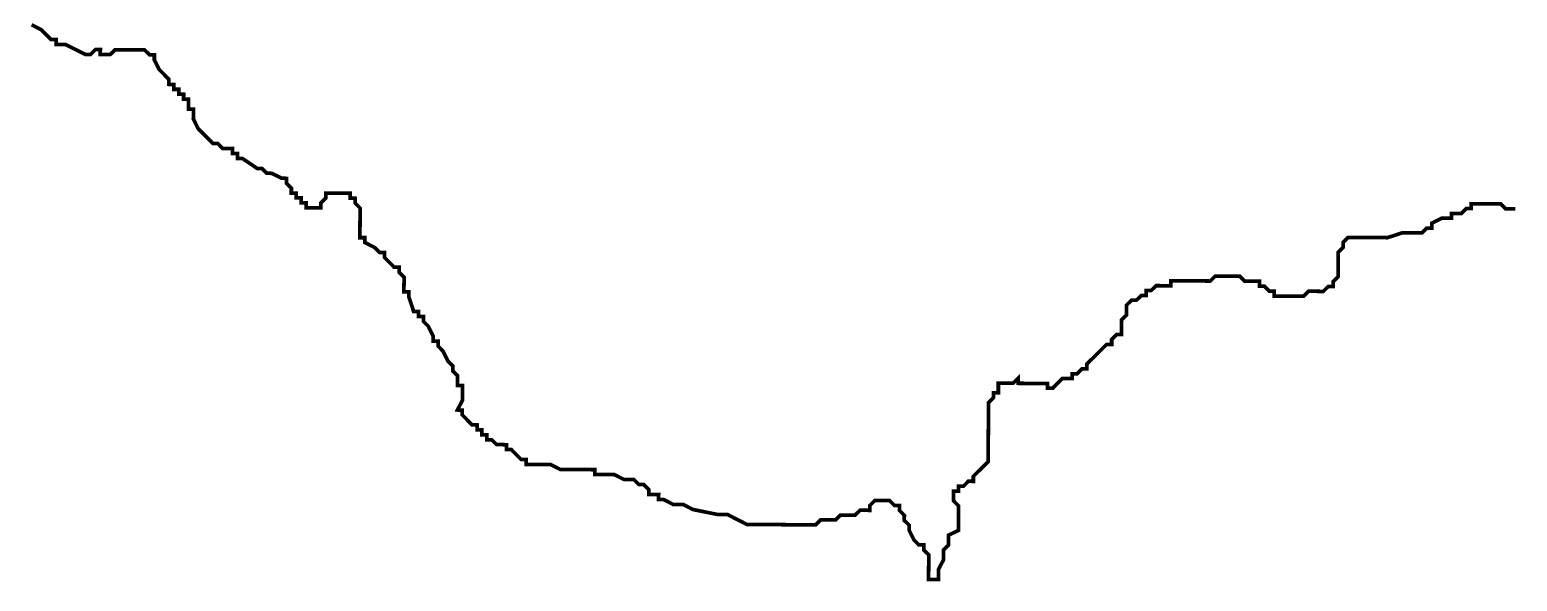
# Model space of a CAD drawing. Header units: metres. Extents: x 290190 to 339802, y 1811045 to 1991312.
# Drawn here: x 325503 to 326723, y 1851554 to 1852007 of the extents above; entities that cross this region are included whole.
import ezdxf

# ---------------------------------------------------------------- set-up
doc = ezdxf.new("R2010")
doc.units = ezdxf.units.M
doc.header["$MEASUREMENT"] = 0
doc.layers.add('HAZARDS LINE', color=1, linetype='Continuous')

msp = doc.modelspace()

# ---------------------------------------------------------------- linework, layer by layer
at = {"layer": 'HAZARDS LINE', "lineweight": 18}
msp.add_lwpolyline([(325504.5, 1852011.1, 3.03, 3.03, 0), (325512.5, 1852007, 3.03, 3.03, 0), (325516.5, 1852003, 3.03, 3.03, 0), (325520.6, 1851998.9, 3.03, 3.03, 0), (325524.6, 1851998.9, 3.03, 3.03, 0), (325524.6, 1851994.9, 3.03, 3.03, 0), (325532.6, 1851994.8, 3.03, 3.03, 0), (325548.7, 1851986.7, 3.03, 3.03, 0), (325552.8, 1851986.7, 3.03, 3.03, 0), (325556.8, 1851990.7, 3.03, 3.03, 0), (325560.9, 1851990.7, 3.03, 3.03, 0), (325560.8, 1851986.6, 3.03, 3.03, 0), (325568.9, 1851986.6, 3.03, 3.03, 0), (325573, 1851990.6, 3.03, 3.03, 0), (325597.2, 1851990.5, 3.03, 3.03, 0), (325601.2, 1851986.5, 3.03, 3.03, 0), (325605.2, 1851986.4, 3.03, 3.03, 0), (325605.2, 1851982.4, 3.03, 3.03, 0), (325609.2, 1851974.3, 3.03, 3.03, 0), (325613.2, 1851970.3, 3.03, 3.03, 0), (325617.2, 1851966.2, 3.03, 3.03, 0), (325617.2, 1851962.2, 3.03, 3.03, 0), (325621.2, 1851962.1, 3.03, 3.03, 0), (325621.2, 1851958.1, 3.03, 3.03, 0), (325625.2, 1851958.1, 3.03, 3.03, 0), (325625.2, 1851954.1, 3.03, 3.03, 0), (325629.3, 1851954, 3.03, 3.03, 0), (325629.2, 1851950, 3.03, 3.03, 0), (325633.3, 1851950, 3.03, 3.03, 0), (325633.2, 1851941.9, 3.03, 3.03, 0), (325637.3, 1851941.9, 3.03, 3.03, 0), (325637.2, 1851933.8, 3.03, 3.03, 0), (325641.2, 1851925.7, 3.03, 3.03, 0), (325649.3, 1851917.6, 3.03, 3.03, 0), (325653.3, 1851913.6, 3.03, 3.03, 0), (325657.3, 1851913.6, 3.03, 3.03, 0), (325661.3, 1851909.5, 3.03, 3.03, 0), (325669.4, 1851909.5, 3.03, 3.03, 0), (325669.4, 1851905.4, 3.03, 3.03, 0), (325673.4, 1851905.4, 3.03, 3.03, 0), (325673.4, 1851901.4, 3.03, 3.03, 0), (325677.4, 1851901.4, 3.03, 3.03, 0), (325689.5, 1851893.2, 3.03, 3.03, 0), (325693.5, 1851893.2, 3.03, 3.03, 0), (325697.5, 1851889.2, 3.03, 3.03, 0), (325701.6, 1851889.1, 3.03, 3.03, 0), (325709.6, 1851885.1, 3.03, 3.03, 0), (325713.6, 1851885, 3.03, 3.03, 0), (325713.6, 1851881, 3.03, 3.03, 0), (325717.6, 1851877, 3.03, 3.03, 0), (325717.6, 1851872.9, 3.03, 3.03, 0), (325721.6, 1851872.9, 3.03, 3.03, 0), (325721.6, 1851868.9, 3.03, 3.03, 0), (325725.7, 1851868.9, 3.03, 3.03, 0), (325725.6, 1851864.8, 3.03, 3.03, 0), (325729.7, 1851864.8, 3.03, 3.03, 0), (325729.7, 1851860.8, 3.03, 3.03, 0), (325741.8, 1851860.7, 3.03, 3.03, 0), (325741.8, 1851864.7, 3.03, 3.03, 0), (325745.8, 1851868.8, 3.03, 3.03, 0), (325745.8, 1851872.8, 3.03, 3.03, 0), (325766, 1851872.7, 3.03, 3.03, 0), (325766, 1851868.7, 3.03, 3.03, 0), (325770, 1851868.6, 3.03, 3.03, 0), (325770, 1851864.6, 3.03, 3.03, 0), (325774, 1851860.6, 3.03, 3.03, 0), (325773.9, 1851836.3, 3.03, 3.03, 0), (325777.9, 1851836.3, 3.03, 3.03, 0), (325777.9, 1851832.3, 3.03, 3.03, 0), (325786, 1851828.2, 3.03, 3.03, 0), (325790, 1851824.2, 3.03, 3.03, 0), (325794, 1851824.1, 3.03, 3.03, 0), (325794, 1851820.1, 3.03, 3.03, 0), (325798, 1851816.1, 3.03, 3.03, 0), (325802, 1851812, 3.03, 3.03, 0), (325806.1, 1851812, 3.03, 3.03, 0), (325806, 1851807.9, 3.03, 3.03, 0), (325810.1, 1851803.9, 3.03, 3.03, 0), (325810, 1851791.8, 3.03, 3.03, 0), (325814, 1851791.8, 3.03, 3.03, 0), (325814, 1851787.7, 3.03, 3.03, 0), (325818, 1851775.6, 3.03, 3.03, 0), (325822, 1851775.6, 3.03, 3.03, 0), (325822, 1851771.6, 3.03, 3.03, 0), (325826, 1851771.5, 3.03, 3.03, 0), (325826, 1851767.5, 3.03, 3.03, 0), (325830, 1851763.5, 3.03, 3.03, 0), (325834, 1851755.4, 3.03, 3.03, 0), (325834, 1851751.3, 3.03, 3.03, 0), (325838, 1851751.3, 3.03, 3.03, 0), (325838, 1851747.3, 3.03, 3.03, 0), (325842, 1851743.2, 3.03, 3.03, 0), (325846, 1851735.1, 3.03, 3.03, 0), (325850, 1851731.1, 3.03, 3.03, 0), (325850, 1851727, 3.03, 3.03, 0), (325854, 1851723, 3.03, 3.03, 0), (325854, 1851714.9, 3.03, 3.03, 0), (325858, 1851714.9, 3.03, 3.03, 0), (325858, 1851702.8, 3.03, 3.03, 0), (325853.9, 1851694.8, 3.03, 3.03, 0), (325857.9, 1851694.7, 3.03, 3.03, 0), (325857.9, 1851690.7, 3.03, 3.03, 0), (325865.9, 1851682.6, 3.03, 3.03, 0), (325870, 1851682.6, 3.03, 3.03, 0), (325870, 1851678.5, 3.03, 3.03, 0), (325874, 1851678.5, 3.03, 3.03, 0), (325874, 1851674.5, 3.03, 3.03, 0), (325878, 1851674.5, 3.03, 3.03, 0), (325878, 1851670.4, 3.03, 3.03, 0), (325882, 1851670.4, 3.03, 3.03, 0), (325886, 1851666.4, 3.03, 3.03, 0), (325894.1, 1851666.3, 3.03, 3.03, 0), (325894.1, 1851662.3, 3.03, 3.03, 0), (325898.1, 1851662.3, 3.03, 3.03, 0), (325902.1, 1851658.2, 3.03, 3.03, 0), (325906.1, 1851654.2, 3.03, 3.03, 0), (325910.2, 1851654.1, 3.03, 3.03, 0), (325910.2, 1851650.1, 3.03, 3.03, 0), (325930.3, 1851650, 3.03, 3.03, 0), (325938.4, 1851645.9, 3.03, 3.03, 0), (325966.6, 1851645.8, 3.03, 3.03, 0), (325966.6, 1851641.8, 3.03, 3.03, 0), (325982.7, 1851641.7, 3.03, 3.03, 0), (325990.8, 1851637.6, 3.03, 3.03, 0), (325998.8, 1851637.6, 3.03, 3.03, 0), (326002.9, 1851633.5, 3.03, 3.03, 0), (326006.9, 1851633.5, 3.03, 3.03, 0), (326010.9, 1851629.4, 3.03, 3.03, 0), (326010.9, 1851625.4, 3.03, 3.03, 0), (326019, 1851625.4, 3.03, 3.03, 0), (326018.9, 1851621.3, 3.03, 3.03, 0), (326023, 1851621.3, 3.03, 3.03, 0), (326031, 1851617.2, 3.03, 3.03, 0), (326039.1, 1851617.2, 3.03, 3.03, 0), (326047.1, 1851613.1, 3.03, 3.03, 0), (326067.3, 1851609, 3.03, 3.03, 0), (326075.4, 1851609, 3.03, 3.03, 0), (326083.4, 1851604.9, 3.03, 3.03, 0), (326091.4, 1851600.8, 3.03, 3.03, 0), (326147.9, 1851600.5, 3.03, 3.03, 0), (326152, 1851604.6, 3.03, 3.03, 0), (326164.1, 1851604.5, 3.03, 3.03, 0), (326168.1, 1851608.5, 3.03, 3.03, 0), (326180.2, 1851608.5, 3.03, 3.03, 0), (326184.3, 1851612.5, 3.03, 3.03, 0), (326192.3, 1851612.4, 3.03, 3.03, 0), (326192.4, 1851616.5, 3.03, 3.03, 0), (326196.4, 1851620.5, 3.03, 3.03, 0), (326208.5, 1851620.4, 3.03, 3.03, 0), (326212.5, 1851616.4, 3.03, 3.03, 0), (326216.6, 1851616.4, 3.03, 3.03, 0), (326216.6, 1851612.3, 3.03, 3.03, 0), (326220.6, 1851608.3, 3.03, 3.03, 0), (326220.5, 1851604.2, 3.03, 3.03, 0), (326224.6, 1851600.2, 3.03, 3.03, 0), (326224.5, 1851596.1, 3.03, 3.03, 0), (326228.5, 1851588.1, 3.03, 3.03, 0), (326232.5, 1851584, 3.03, 3.03, 0), (326236.6, 1851584, 3.03, 3.03, 0), (326236.6, 1851579.9, 3.03, 3.03, 0), (326240.6, 1851575.9, 3.03, 3.03, 0), (326240.5, 1851555.7, 3.03, 3.03, 0), (326248.5, 1851555.7, 3.03, 3.03, 0), (326248.6, 1851563.8, 3.03, 3.03, 0), (326252.7, 1851571.8, 3.03, 3.03, 0), (326252.7, 1851579.9, 3.03, 3.03, 0), (326256.8, 1851583.9, 3.03, 3.03, 0), (326256.8, 1851592, 3.03, 3.03, 0), (326264.9, 1851595.9, 3.03, 3.03, 0), (326265, 1851616.1, 3.03, 3.03, 0), (326261, 1851620.2, 3.03, 3.03, 0), (326261, 1851628.2, 3.03, 3.03, 0), (326265, 1851628.2, 3.03, 3.03, 0), (326265.1, 1851632.3, 3.03, 3.03, 0), (326269.1, 1851632.2, 3.03, 3.03, 0), (326273.1, 1851636.3, 3.03, 3.03, 0), (326277.2, 1851636.2, 3.03, 3.03, 0), (326277.2, 1851640.3, 3.03, 3.03, 0), (326281.2, 1851644.3, 3.03, 3.03, 0), (326285.3, 1851648.3, 3.03, 3.03, 0), (326289.4, 1851652.3, 3.03, 3.03, 0), (326289.6, 1851700.7, 3.03, 3.03, 0), (326293.6, 1851704.7, 3.03, 3.03, 0), (326293.7, 1851708.8, 3.03, 3.03, 0), (326297.7, 1851708.8, 3.03, 3.03, 0), (326297.7, 1851716.8, 3.03, 3.03, 0), (326309.8, 1851716.8, 3.03, 3.03, 0), (326313.9, 1851720.8, 3.03, 3.03, 0), (326313.9, 1851716.7, 3.03, 3.03, 0), (326338.1, 1851716.6, 3.03, 3.03, 0), (326338, 1851712.6, 3.03, 3.03, 0), (326342.1, 1851712.6, 3.03, 3.03, 0), (326346.1, 1851716.6, 3.03, 3.03, 0), (326350.2, 1851720.6, 3.03, 3.03, 0), (326358.3, 1851720.6, 3.03, 3.03, 0), (326358.3, 1851724.6, 3.03, 3.03, 0), (326362.3, 1851724.6, 3.03, 3.03, 0), (326366.4, 1851728.6, 3.03, 3.03, 0), (326370.4, 1851728.6, 3.03, 3.03, 0), (326370.4, 1851732.6, 3.03, 3.03, 0), (326378.5, 1851740.6, 3.03, 3.03, 0), (326382.6, 1851744.7, 3.03, 3.03, 0), (326386.6, 1851748.7, 3.03, 3.03, 0), (326390.7, 1851748.7, 3.03, 3.03, 0), (326390.7, 1851752.7, 3.03, 3.03, 0), (326394.7, 1851756.7, 3.03, 3.03, 0), (326398.8, 1851756.7, 3.03, 3.03, 0), (326398.8, 1851768.8, 3.03, 3.03, 0), (326402.9, 1851772.8, 3.03, 3.03, 0), (326402.9, 1851780.9, 3.03, 3.03, 0), (326407, 1851784.9, 3.03, 3.03, 0), (326411, 1851784.9, 3.03, 3.03, 0), (326415.1, 1851788.9, 3.03, 3.03, 0), (326419.1, 1851788.9, 3.03, 3.03, 0), (326419.1, 1851792.9, 3.03, 3.03, 0), (326423.1, 1851792.9, 3.03, 3.03, 0), (326427.2, 1851796.9, 3.03, 3.03, 0), (326439.3, 1851796.8, 3.03, 3.03, 0), (326439.3, 1851800.9, 3.03, 3.03, 0), (326471.6, 1851800.7, 3.03, 3.03, 0), (326475.6, 1851804.7, 3.03, 3.03, 0), (326495.8, 1851804.6, 3.03, 3.03, 0), (326499.8, 1851800.6, 3.03, 3.03, 0), (326511.9, 1851800.5, 3.03, 3.03, 0), (326511.9, 1851796.5, 3.03, 3.03, 0), (326515.9, 1851796.5, 3.03, 3.03, 0), (326520, 1851792.4, 3.03, 3.03, 0), (326524, 1851792.4, 3.03, 3.03, 0), (326524, 1851788.4, 3.03, 3.03, 0), (326548.2, 1851788.2, 3.03, 3.03, 0), (326552.2, 1851792.3, 3.03, 3.03, 0), (326564.3, 1851792.2, 3.03, 3.03, 0), (326568.4, 1851796.2, 3.03, 3.03, 0), (326572.4, 1851796.2, 3.03, 3.03, 0), (326572.4, 1851800.2, 3.03, 3.03, 0), (326576.5, 1851804.2, 3.03, 3.03, 0), (326576.6, 1851824.4, 3.03, 3.03, 0), (326580.6, 1851828.4, 3.03, 3.03, 0), (326580.7, 1851832.5, 3.03, 3.03, 0), (326584.7, 1851836.5, 3.03, 3.03, 0), (326617, 1851836.3, 3.03, 3.03, 0), (326629.1, 1851840.3, 3.03, 3.03, 0), (326645.2, 1851840.2, 3.03, 3.03, 0), (326649.3, 1851844.2, 3.03, 3.03, 0), (326653.3, 1851844.2, 3.03, 3.03, 0), (326653.3, 1851848.2, 3.03, 3.03, 0), (326661.4, 1851852.2, 3.03, 3.03, 0), (326669.5, 1851852.2, 3.03, 3.03, 0), (326669.5, 1851856.2, 3.03, 3.03, 0), (326677.6, 1851856.2, 3.03, 3.03, 0), (326681.6, 1851860.2, 3.03, 3.03, 0), (326685.7, 1851860.2, 3.03, 3.03, 0), (326685.7, 1851864.2, 3.03, 3.03, 0), (326709.9, 1851864.1, 3.03, 3.03, 0), (326713.9, 1851860.1, 3.03, 3.03, 0), (326722, 1851860, 0, 0, 0)], format="xyseb", dxfattribs=at)

doc.saveas('drawing.dxf')
